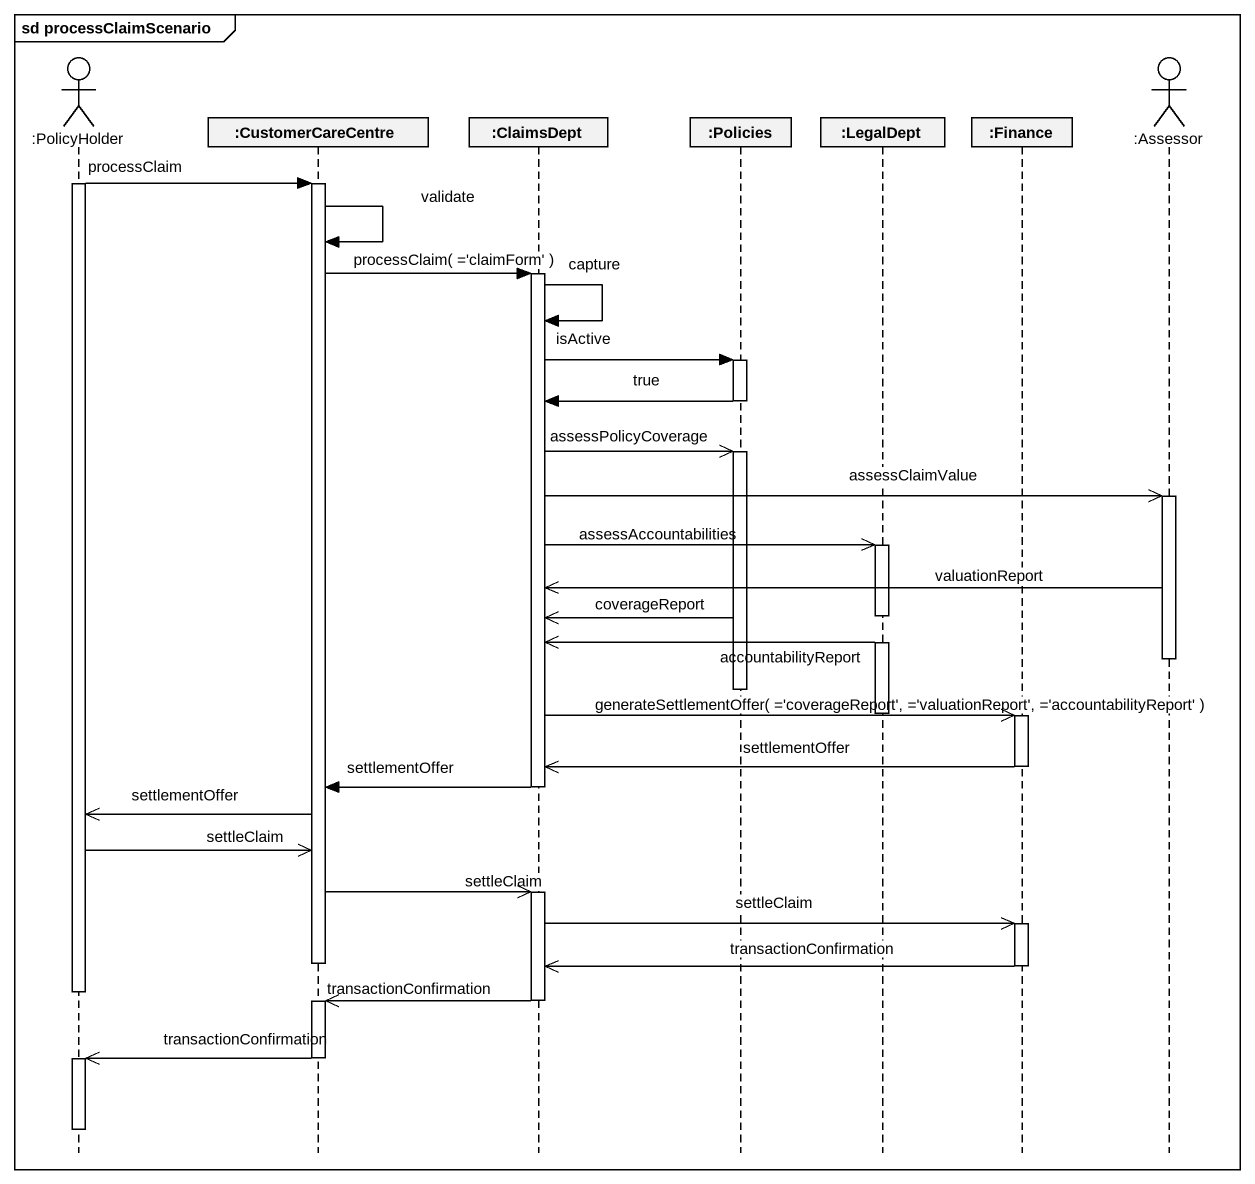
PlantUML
@startuml
mainframe sd processClaimScenario
hide footbox
actor ":PolicyHolder" as PolicyHolder
participant ":CustomerCareCentre" as CustomerCareCentre
participant ":ClaimsDept" as ClaimsDept
participant ":Policies" as Policies
participant ":LegalDept" as LegalDept
participant ":Finance" as Finance
actor ":Assessor" as Assessor

activate PolicyHolder
PolicyHolder -> CustomerCareCentre : processClaim
activate CustomerCareCentre
CustomerCareCentre -> CustomerCareCentre : validate
CustomerCareCentre -> ClaimsDept : processClaim( ='claimForm' )
activate ClaimsDept
ClaimsDept -> ClaimsDept : capture
ClaimsDept -> Policies : isActive
activate Policies
Policies -> ClaimsDept : true
deactivate Policies
ClaimsDept ->> Policies : assessPolicyCoverage
activate Policies
ClaimsDept ->> Assessor : assessClaimValue
activate Assessor
ClaimsDept ->> LegalDept : assessAccountabilities
activate LegalDept
Assessor ->> ClaimsDept : valuationReport
deactivate LegalDept
Policies ->> ClaimsDept : coverageReport
activate LegalDept
LegalDept ->> ClaimsDept : accountabilityReport
deactivate Assessor
deactivate Policies
deactivate LegalDept
ClaimsDept ->> Finance : generateSettlementOffer( ='coverageReport', ='valuationReport', ='accountabilityReport' )
activate Finance
Finance ->> ClaimsDept : settlementOffer
deactivate Finance
ClaimsDept -> CustomerCareCentre : settlementOffer
deactivate ClaimsDept
CustomerCareCentre ->> PolicyHolder : settlementOffer
PolicyHolder ->> CustomerCareCentre : settleClaim
CustomerCareCentre ->> ClaimsDept : settleClaim
activate ClaimsDept
ClaimsDept ->> Finance : settleClaim
activate Finance
deactivate CustomerCareCentre
Finance ->> ClaimsDept : transactionConfirmation
deactivate Finance
deactivate PolicyHolder
ClaimsDept ->> CustomerCareCentre : transactionConfirmation
deactivate ClaimsDept
activate CustomerCareCentre
CustomerCareCentre ->> PolicyHolder : transactionConfirmation
deactivate CustomerCareCentre
activate PolicyHolder
deactivate PolicyHolder
@enduml
